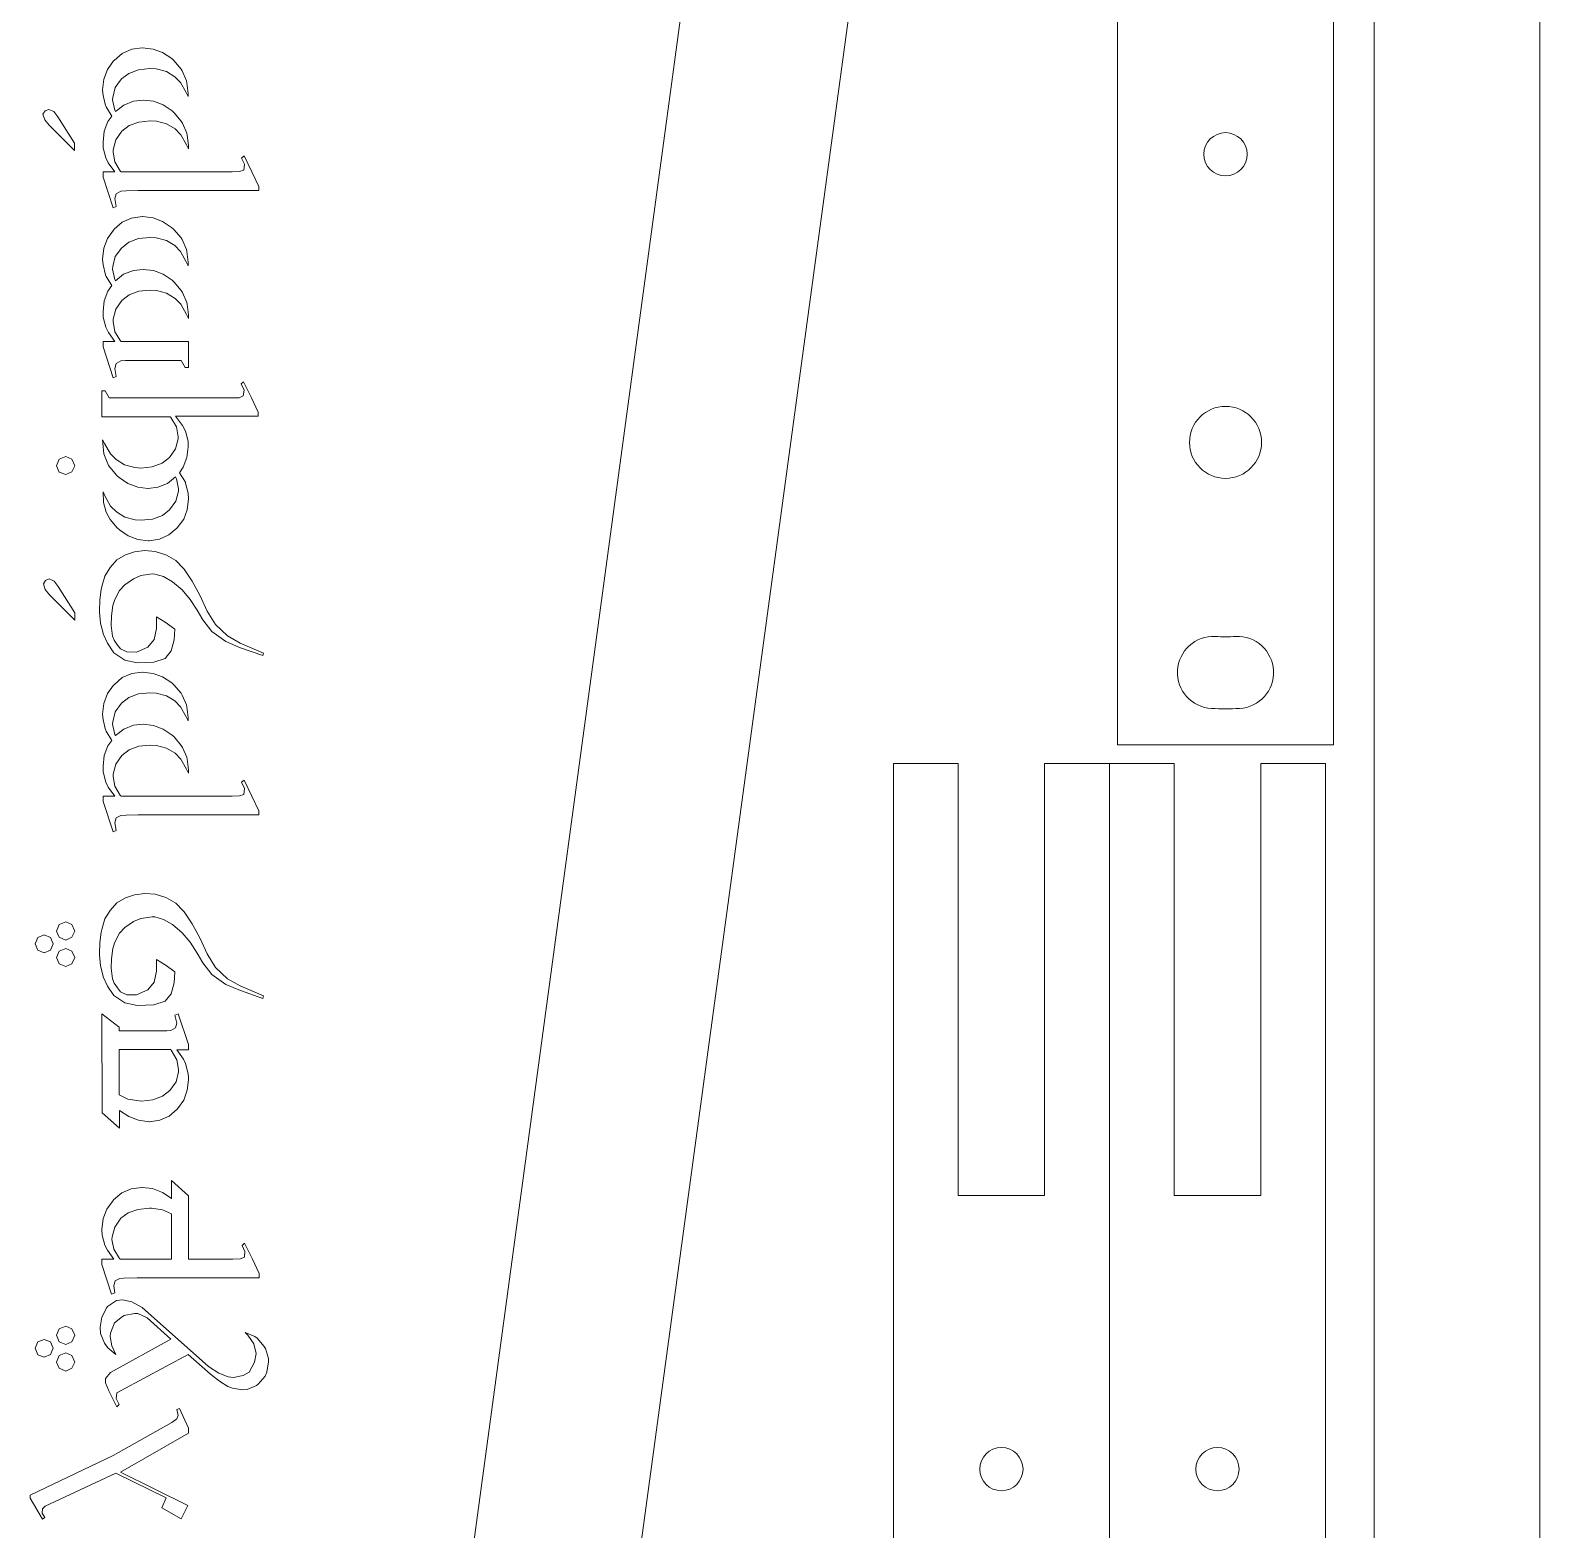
# Model space of a CAD drawing. Header units: inches. Extents: x 10.9 to 61.7, y -4.2 to 41.9.
# Drawn here: x 43.36 to 48.6, y 9.98 to 15.19 of the extents above; entities that cross this region are included whole.
import ezdxf

# ---------------------------------------------------------------- set-up
doc = ezdxf.new("R2010")
doc.units = ezdxf.units.IN
doc.header["$MEASUREMENT"] = 0
doc.layers.add('cut', color=6, linetype='Continuous', lineweight=0)
doc.layers.add('etch', color=1, linetype='Continuous', lineweight=0)

msp = doc.modelspace()

# ---------------------------------------------------------------- linework, layer by layer
at = {"layer": 'cut'}
for p, q in [((48.5979, -0.1158), (48.5979, 32.075)), ((47.659, 30.3091), (44.0697, 3.8206)), ((44.6892, 4.1293), (48.0225, 28.6453)), ((48.0225, 28.6453), (48.0225, 1.244)), ((47.1321, 12.7077), (47.1321, 17.2077)), ((47.8821, 12.7077), (47.8821, 17.2077)), ((47.8821, 12.7077), (47.1321, 12.7077)), ((46.5793, 12.6434), (46.3543, 12.6434)), ((46.3543, 8.1434), (46.3543, 12.6434)), ((46.5793, 11.1434), (46.5793, 12.6434)), ((47.1043, 12.6434), (46.8793, 12.6434)), ((46.8793, 12.6434), (46.8793, 11.1434)), ((47.3293, 12.6434), (47.1043, 12.6434)), ((47.1043, 8.1434), (47.1043, 12.6434)), ((47.3293, 11.1434), (47.3293, 12.6434)), ((47.8543, 12.6434), (47.6293, 12.6434)), ((47.6293, 12.6434), (47.6293, 11.1434)), ((47.8543, 12.6434), (47.8543, 8.1434)), ((46.8793, 11.1434), (46.5793, 11.1434)), ((47.6293, 11.1434), (47.3293, 11.1434))]:
    msp.add_line(p, q, dxfattribs=at)
for centre, radius in [((47.5071, 14.7577), 0.075), ((47.5071, 13.7577), 0.125), ((46.7293, 10.1934), 0.075), ((47.4793, 10.1934), 0.075)]:
    msp.add_circle(centre, radius, dxfattribs=at)
for centre, radius, start, end in [((47.4652, 12.9588), 0.125, 87, 267), ((47.5071, 13.7577), 0.675, 267, 273), ((47.5071, 13.7577), 0.675, 267, 273), ((47.549, 12.9588), 0.125, 273, 93), ((47.5071, 13.7577), 0.925, 267, 273)]:
    msp.add_arc(centre, radius, start, end, dxfattribs=at)
at = {"layer": 'etch', "color": 1, "lineweight": 0}
for p, q in [((43.6782, 15.1071), (43.65, 15.0836)), ((43.7111, 15.1222), (43.6782, 15.1071)), ((43.7477, 15.1269), (43.7111, 15.1222)), ((43.7487, 15.1269), (43.7477, 15.1269)), ((43.7853, 15.1231), (43.7487, 15.1269)), ((43.8182, 15.1109), (43.7853, 15.1231)), ((43.8502, 15.0902), (43.8182, 15.1109)), ((43.8577, 15.0827), (43.8502, 15.0902)), ((43.6265, 15.0517), (43.6143, 15.0188)), ((43.6481, 15.0817), (43.6265, 15.0517)), ((43.65, 15.0836), (43.6481, 15.0817)), ((43.6754, 15.0197), (43.7007, 15.0385)), ((43.7007, 15.0385), (43.7346, 15.0507)), ((43.7346, 15.0507), (43.7741, 15.0554)), ((43.7741, 15.0554), (43.7957, 15.0545)), ((43.7957, 15.0545), (43.8314, 15.0451)), ((43.8314, 15.0451), (43.8605, 15.0263)), ((43.8821, 15.0535), (43.8577, 15.0827)), ((43.8859, 15.047), (43.8821, 15.0535)), ((43.9009, 15.0122), (43.8859, 15.047)), ((43.6143, 15.0188), (43.6096, 14.9812)), ((43.6453, 14.9549), (43.6538, 14.9896)), ((43.6538, 14.9896), (43.6754, 15.0197)), ((43.8605, 15.0263), (43.8803, 15.0066)), ((43.8803, 15.0066), (43.9, 14.9718)), ((43.9028, 15.0056), (43.9009, 15.0122)), ((43.9066, 14.969), (43.9028, 15.0056)), ((43.6096, 14.9812), (43.6115, 14.9614)), ((43.6115, 14.9614), (43.6199, 14.9267)), ((43.6444, 14.9464), (43.6453, 14.9549)), ((43.6528, 14.9107), (43.6444, 14.9464)), ((43.7167, 14.9417), (43.6838, 14.9286)), ((43.7506, 14.9455), (43.7167, 14.9417)), ((43.7863, 14.9417), (43.7506, 14.9455)), ((43.8201, 14.9295), (43.7863, 14.9417)), ((43.9, 14.9718), (43.9075, 14.9577)), ((43.9075, 14.9577), (43.9066, 14.969)), ((43.4028, 14.8966), (43.4104, 14.9079)), ((43.4094, 14.8778), (43.4028, 14.8966)), ((43.4028, 14.8966), (43.4028, 14.8966)), ((43.4104, 14.9079), (43.4235, 14.9135)), ((43.4104, 14.9079), (43.4104, 14.9079)), ((43.4235, 14.9135), (43.4404, 14.906)), ((43.4235, 14.9135), (43.4235, 14.9135)), ((43.4235, 14.9135), (43.4235, 14.9135)), ((43.4235, 14.9135), (43.4235, 14.9135)), ((43.4404, 14.906), (43.4404, 14.906)), ((43.4404, 14.906), (43.4545, 14.8881)), ((43.4545, 14.8881), (43.4545, 14.8881)), ((43.4545, 14.8881), (43.5128, 14.796)), ((43.6199, 14.9267), (43.6218, 14.922)), ((43.6218, 14.922), (43.6415, 14.89)), ((43.6415, 14.89), (43.6284, 14.8712)), ((43.6547, 14.906), (43.6528, 14.9107)), ((43.6838, 14.9286), (43.6547, 14.906)), ((43.8511, 14.9079), (43.8201, 14.9295)), ((43.8586, 14.9013), (43.8511, 14.9079)), ((43.8831, 14.8722), (43.8586, 14.9013)), ((43.4244, 14.859), (43.4094, 14.8778)), ((43.4094, 14.8778), (43.4094, 14.8778)), ((43.5128, 14.7707), (43.4244, 14.859)), ((43.6152, 14.8374), (43.6115, 14.7998)), ((43.6284, 14.8712), (43.6152, 14.8374)), ((43.6556, 14.8083), (43.6763, 14.8383)), ((43.6763, 14.8383), (43.7026, 14.8571)), ((43.7026, 14.8571), (43.7355, 14.8693)), ((43.7355, 14.8693), (43.775, 14.874)), ((43.775, 14.874), (43.7966, 14.8722)), ((43.7966, 14.8722), (43.8323, 14.8637)), ((43.8323, 14.8637), (43.8615, 14.8459)), ((43.8615, 14.8459), (43.8812, 14.8252)), ((43.8878, 14.8656), (43.8831, 14.8722)), ((43.9019, 14.8308), (43.8878, 14.8656)), ((43.9037, 14.8242), (43.9019, 14.8308)), ((43.5128, 14.796), (43.5128, 14.7707)), ((43.6115, 14.7998), (43.6124, 14.7801)), ((43.6124, 14.7801), (43.6209, 14.7453)), ((43.6462, 14.7735), (43.6556, 14.8083)), ((43.8812, 14.8252), (43.9009, 14.7904)), ((43.9009, 14.7904), (43.9084, 14.7763)), ((43.9084, 14.7876), (43.9037, 14.8242)), ((43.9084, 14.7763), (43.9084, 14.7876)), ((43.6209, 14.7453), (43.6293, 14.7274)), ((43.6293, 14.7274), (43.6519, 14.6964)), ((43.6462, 14.765), (43.6462, 14.7735)), ((43.6528, 14.7312), (43.6462, 14.765)), ((43.6726, 14.6983), (43.6528, 14.7312)), ((44.1011, 14.7519), (44.0926, 14.7444)), ((44.0926, 14.7444), (44.102, 14.7237)), ((44.102, 14.7237), (44.1002, 14.703)), ((44.1284, 14.6964), (44.1011, 14.7519)), ((43.6115, 14.6964), (43.6115, 14.6786)), ((43.6519, 14.6964), (43.6115, 14.6964)), ((43.6115, 14.6786), (43.6462, 14.5714)), ((43.6744, 14.6964), (43.6726, 14.6983)), ((44.0598, 14.6964), (43.6744, 14.6964)), ((44.0851, 14.6974), (44.0598, 14.6964)), ((44.1002, 14.703), (44.0851, 14.6974)), ((44.1519, 14.6457), (44.1284, 14.6964)), ((43.6519, 14.6043), (43.6566, 14.6203)), ((43.6566, 14.6203), (43.6735, 14.6297)), ((43.6735, 14.6297), (43.6914, 14.6306)), ((43.6914, 14.6306), (43.7327, 14.6316)), ((43.7327, 14.6316), (44.1519, 14.6316)), ((44.1519, 14.6316), (44.1519, 14.6457)), ((43.6462, 14.5714), (43.6575, 14.5761)), ((43.6575, 14.5761), (43.6519, 14.6043)), ((43.6782, 14.5216), (43.65, 14.4972)), ((43.7101, 14.5357), (43.6782, 14.5216)), ((43.7468, 14.5414), (43.7101, 14.5357)), ((43.7487, 14.5414), (43.7468, 14.5414)), ((43.7853, 14.5376), (43.7487, 14.5414)), ((43.8182, 14.5244), (43.7853, 14.5376)), ((43.8492, 14.5038), (43.8182, 14.5244)), ((43.6265, 14.4652), (43.6143, 14.4314)), ((43.6481, 14.4944), (43.6265, 14.4652)), ((43.65, 14.4972), (43.6481, 14.4944)), ((43.7007, 14.4521), (43.7346, 14.4652)), ((43.7346, 14.4652), (43.7741, 14.469)), ((43.7741, 14.469), (43.7957, 14.4681)), ((43.7957, 14.4681), (43.8314, 14.4587)), ((43.8577, 14.4962), (43.8492, 14.5038)), ((43.8821, 14.4681), (43.8577, 14.4962)), ((43.8859, 14.4615), (43.8821, 14.4681)), ((43.9009, 14.4267), (43.8859, 14.4615)), ((43.6143, 14.4314), (43.6096, 14.3938)), ((43.6538, 14.4032), (43.6754, 14.4323)), ((43.6754, 14.4323), (43.7007, 14.4521)), ((43.8314, 14.4587), (43.8605, 14.4408)), ((43.8605, 14.4408), (43.8803, 14.4201)), ((43.8803, 14.4201), (43.9, 14.3844)), ((43.9028, 14.4201), (43.9009, 14.4267)), ((43.9066, 14.3835), (43.9028, 14.4201)), ((43.6096, 14.3938), (43.6115, 14.3741)), ((43.6115, 14.3741), (43.6199, 14.3393)), ((43.6444, 14.359), (43.6453, 14.3684)), ((43.6528, 14.3233), (43.6444, 14.359)), ((43.6453, 14.3684), (43.6538, 14.4032)), ((43.7506, 14.3581), (43.7167, 14.3543)), ((43.7863, 14.3543), (43.7506, 14.3581)), ((43.9, 14.3844), (43.9075, 14.3703)), ((43.9075, 14.3703), (43.9066, 14.3835)), ((43.6199, 14.3393), (43.6227, 14.3337)), ((43.6227, 14.3337), (43.6415, 14.3017)), ((43.6547, 14.3186), (43.6528, 14.3233)), ((43.6829, 14.3412), (43.6547, 14.3186)), ((43.7167, 14.3543), (43.6829, 14.3412)), ((43.8201, 14.3412), (43.7863, 14.3543)), ((43.8511, 14.3205), (43.8201, 14.3412)), ((43.8586, 14.3139), (43.8511, 14.3205)), ((43.8831, 14.2848), (43.8586, 14.3139)), ((43.6284, 14.2829), (43.6152, 14.2491)), ((43.6415, 14.3017), (43.6284, 14.2829)), ((43.6763, 14.25), (43.7026, 14.2698)), ((43.7026, 14.2698), (43.7355, 14.282)), ((43.7355, 14.282), (43.775, 14.2857)), ((43.775, 14.2857), (43.7966, 14.2848)), ((43.7966, 14.2848), (43.8323, 14.2754)), ((43.8323, 14.2754), (43.8615, 14.2575)), ((43.8615, 14.2575), (43.8812, 14.2369)), ((43.8878, 14.2773), (43.8831, 14.2848)), ((43.9019, 14.2434), (43.8878, 14.2773)), ((43.6152, 14.2491), (43.6115, 14.2124)), ((43.6115, 14.2124), (43.6124, 14.1918)), ((43.6462, 14.1852), (43.6556, 14.2199)), ((43.6556, 14.2199), (43.6763, 14.25)), ((43.8812, 14.2369), (43.9009, 14.2012)), ((43.9009, 14.2012), (43.9084, 14.188)), ((43.9037, 14.2369), (43.9019, 14.2434)), ((43.9084, 14.2002), (43.9037, 14.2369)), ((43.9084, 14.188), (43.9084, 14.2002)), ((43.6124, 14.1918), (43.6209, 14.157)), ((43.6209, 14.157), (43.6303, 14.1391)), ((43.6462, 14.1767), (43.6462, 14.1852)), ((43.6528, 14.1419), (43.6462, 14.1767)), ((43.6115, 14.1072), (43.6115, 14.0893)), ((43.6519, 14.1072), (43.6115, 14.1072)), ((43.6303, 14.1391), (43.6519, 14.1072)), ((43.6726, 14.11), (43.6528, 14.1419)), ((43.6744, 14.1072), (43.6726, 14.11)), ((43.9084, 14.1072), (43.6744, 14.1072)), ((43.9084, 14.017), (43.9084, 14.1072)), ((43.6115, 14.0893), (43.6462, 13.9822)), ((43.6735, 14.0404), (43.6895, 14.0414)), ((43.6895, 14.0414), (43.7327, 14.0423)), ((43.7327, 14.0423), (43.8821, 14.0423)), ((43.8821, 14.0423), (43.8962, 14.017)), ((43.6519, 14.0141), (43.6566, 14.031)), ((43.6575, 13.9859), (43.6519, 14.0141)), ((43.6566, 14.031), (43.6735, 14.0404)), ((43.8962, 14.017), (43.9084, 14.017)), ((43.6068, 13.9371), (43.6068, 13.8468)), ((43.619, 13.9371), (43.6068, 13.9371)), ((43.6331, 13.9126), (43.619, 13.9371)), ((43.6462, 13.9822), (43.6575, 13.9859)), ((44.0992, 13.9681), (44.0908, 13.9606)), ((44.0908, 13.9606), (44.1011, 13.9389)), ((44.1011, 13.9389), (44.0983, 13.9192)), ((44.1265, 13.9126), (44.0992, 13.9681)), ((44.056, 13.9126), (43.6331, 13.9126)), ((44.0842, 13.9126), (44.056, 13.9126)), ((44.0983, 13.9192), (44.0842, 13.9126)), ((44.15, 13.8628), (44.1265, 13.9126)), ((43.6068, 13.8468), (43.8445, 13.8468)), ((43.8445, 13.8468), (43.8464, 13.844)), ((43.8464, 13.844), (43.8662, 13.8111)), ((43.8878, 13.8158), (43.8633, 13.8487)), ((43.8633, 13.8487), (44.15, 13.8487)), ((44.15, 13.8487), (44.15, 13.8628)), ((43.8662, 13.8111), (43.8727, 13.7773)), ((43.8972, 13.797), (43.8878, 13.8158)), ((43.9066, 13.7623), (43.8972, 13.797)), ((43.6096, 13.767), (43.6105, 13.7547)), ((43.6171, 13.7538), (43.6096, 13.767)), ((43.6105, 13.7547), (43.6143, 13.7181)), ((43.6368, 13.7181), (43.6171, 13.7538)), ((43.8633, 13.735), (43.8417, 13.7049)), ((43.8727, 13.7698), (43.8633, 13.735)), ((43.8727, 13.7773), (43.8727, 13.7698)), ((43.9028, 13.7049), (43.9075, 13.7425)), ((43.9075, 13.7425), (43.9066, 13.7623)), ((43.4498, 13.6767), (43.4592, 13.6993)), ((43.4592, 13.6542), (43.4498, 13.6767)), ((43.4498, 13.6767), (43.4498, 13.6767)), ((43.4592, 13.6993), (43.4818, 13.7087)), ((43.4592, 13.6993), (43.4592, 13.6993)), ((43.4818, 13.7087), (43.5034, 13.6993)), ((43.4818, 13.7087), (43.4818, 13.7087)), ((43.4818, 13.7087), (43.4818, 13.7087)), ((43.4818, 13.7087), (43.4818, 13.7087)), ((43.5034, 13.6993), (43.5034, 13.6993)), ((43.5034, 13.6993), (43.5137, 13.6767)), ((43.5137, 13.6767), (43.5034, 13.6551)), ((43.5137, 13.6767), (43.5137, 13.6767)), ((43.6143, 13.7181), (43.6162, 13.7115)), ((43.6162, 13.7115), (43.6303, 13.6777)), ((43.6303, 13.6777), (43.635, 13.6711)), ((43.6575, 13.6984), (43.6368, 13.7181)), ((43.6857, 13.6796), (43.6575, 13.6984)), ((43.7214, 13.6702), (43.6857, 13.6796)), ((43.8163, 13.6852), (43.7825, 13.673)), ((43.8417, 13.7049), (43.8163, 13.6852)), ((43.8896, 13.6711), (43.9028, 13.7049)), ((43.4818, 13.6457), (43.4592, 13.6542)), ((43.4592, 13.6542), (43.4592, 13.6542)), ((43.5034, 13.6551), (43.4818, 13.6457)), ((43.4818, 13.6457), (43.4818, 13.6457)), ((43.5034, 13.6551), (43.5034, 13.6551)), ((43.635, 13.6711), (43.6594, 13.6429)), ((43.6594, 13.6429), (43.6669, 13.6354)), ((43.6669, 13.6354), (43.6979, 13.6147)), ((43.743, 13.6683), (43.7214, 13.6702)), ((43.7825, 13.673), (43.743, 13.6683)), ((43.8351, 13.6147), (43.8633, 13.6382)), ((43.8633, 13.6382), (43.8662, 13.6316)), ((43.8662, 13.6316), (43.8737, 13.5959)), ((43.8765, 13.6523), (43.8896, 13.6711)), ((43.8972, 13.6194), (43.8765, 13.6523)), ((43.6115, 13.5856), (43.6133, 13.5489)), ((43.618, 13.5715), (43.6115, 13.5856)), ((43.6378, 13.5367), (43.618, 13.5715)), ((43.6979, 13.6147), (43.7318, 13.6016)), ((43.7318, 13.6016), (43.7675, 13.5978)), ((43.7675, 13.5978), (43.7684, 13.5978)), ((43.7684, 13.5978), (43.8013, 13.6016)), ((43.8013, 13.6016), (43.8351, 13.6147)), ((43.8737, 13.5884), (43.8643, 13.5536)), ((43.8737, 13.5959), (43.8737, 13.5884)), ((43.8981, 13.6157), (43.8972, 13.6194)), ((43.9075, 13.5809), (43.8981, 13.6157)), ((43.9084, 13.5611), (43.9075, 13.5809)), ((43.6133, 13.5489), (43.6227, 13.5151)), ((43.6585, 13.517), (43.6378, 13.5367)), ((43.8427, 13.5236), (43.8173, 13.5038)), ((43.8643, 13.5536), (43.8427, 13.5236)), ((43.8915, 13.4907), (43.9037, 13.5236)), ((43.9037, 13.5236), (43.9084, 13.5611)), ((43.6227, 13.5151), (43.6359, 13.4897)), ((43.6359, 13.4897), (43.6603, 13.4615)), ((43.6876, 13.4982), (43.6585, 13.517)), ((43.7233, 13.4888), (43.6876, 13.4982)), ((43.744, 13.4878), (43.7233, 13.4888)), ((43.7835, 13.4916), (43.744, 13.4878)), ((43.8173, 13.5038), (43.7835, 13.4916)), ((43.869, 13.4615), (43.8915, 13.4907)), ((43.6603, 13.4615), (43.6688, 13.454)), ((43.6688, 13.454), (43.6989, 13.4333)), ((43.6989, 13.4333), (43.7327, 13.4202)), ((43.7327, 13.4202), (43.7684, 13.4164)), ((43.7684, 13.4164), (43.7694, 13.4164)), ((43.7694, 13.4164), (43.7712, 13.4164)), ((43.7712, 13.4164), (43.8079, 13.4211)), ((43.8079, 13.4211), (43.8398, 13.4362)), ((43.8398, 13.4362), (43.868, 13.4597)), ((43.868, 13.4597), (43.869, 13.4615)), ((43.6895, 13.3676), (43.6594, 13.3497)), ((43.7205, 13.3779), (43.6895, 13.3676)), ((43.7562, 13.3826), (43.7205, 13.3779)), ((43.7929, 13.3788), (43.7562, 13.3826)), ((43.8295, 13.3676), (43.7929, 13.3788)), ((43.8323, 13.3666), (43.8295, 13.3676)), ((43.8643, 13.3478), (43.8323, 13.3666)), ((43.6359, 13.3234), (43.618, 13.2933)), ((43.6594, 13.3497), (43.6359, 13.3234)), ((43.8896, 13.3215), (43.8643, 13.3478)), ((43.8925, 13.3177), (43.8896, 13.3215)), ((43.9207, 13.2764), (43.8925, 13.3177)), ((43.4047, 13.267), (43.4113, 13.2783)), ((43.4104, 13.2473), (43.4047, 13.267)), ((43.4047, 13.267), (43.4047, 13.267)), ((43.4113, 13.2783), (43.4244, 13.2839)), ((43.4113, 13.2783), (43.4113, 13.2783)), ((43.4244, 13.2839), (43.4414, 13.2764)), ((43.4244, 13.2839), (43.4244, 13.2839)), ((43.4244, 13.2839), (43.4244, 13.2839)), ((43.4244, 13.2839), (43.4244, 13.2839)), ((43.4414, 13.2764), (43.4414, 13.2764)), ((43.4414, 13.2764), (43.4555, 13.2576)), ((43.4555, 13.2576), (43.4555, 13.2576)), ((43.4555, 13.2576), (43.5137, 13.1655)), ((43.6068, 13.2576), (43.6049, 13.2473)), ((43.618, 13.2933), (43.6068, 13.2576)), ((43.6688, 13.2435), (43.6867, 13.2632)), ((43.6867, 13.2632), (43.7177, 13.2839)), ((43.7177, 13.2839), (43.743, 13.2952)), ((43.743, 13.2952), (43.7816, 13.3008)), ((43.7816, 13.3008), (43.791, 13.2999)), ((43.791, 13.2999), (43.821, 13.2924)), ((43.821, 13.2924), (43.853, 13.2736)), ((43.853, 13.2736), (43.8859, 13.2454)), ((43.9489, 13.2247), (43.9207, 13.2764)), ((43.4254, 13.2285), (43.4104, 13.2473)), ((43.4104, 13.2473), (43.4104, 13.2473)), ((43.5137, 13.1401), (43.4254, 13.2285)), ((43.6002, 13.2115), (43.5993, 13.1721)), ((43.6049, 13.2473), (43.6002, 13.2115)), ((43.6453, 13.1918), (43.6519, 13.2125)), ((43.6519, 13.2125), (43.6688, 13.2435)), ((43.8859, 13.2454), (43.9141, 13.2125)), ((43.9141, 13.2125), (43.9385, 13.1749)), ((43.9733, 13.1721), (43.9489, 13.2247)), ((43.5137, 13.1655), (43.5137, 13.1401)), ((43.5993, 13.1721), (43.5993, 13.1683)), ((43.5993, 13.1683), (43.603, 13.1298)), ((43.6397, 13.1223), (43.6406, 13.1552)), ((43.6406, 13.1552), (43.6453, 13.1918)), ((43.8267, 13.1335), (43.7975, 13.1523)), ((43.7975, 13.1523), (43.7975, 13.1119)), ((43.9385, 13.1749), (43.9583, 13.1411)), ((44.0015, 13.1251), (43.9733, 13.1721)), ((43.603, 13.1298), (43.6115, 13.0959)), ((43.6444, 13.0847), (43.6397, 13.1223)), ((43.7975, 13.1119), (43.7891, 13.0734)), ((43.8605, 13.1091), (43.8267, 13.1335)), ((43.8586, 13.0725), (43.8605, 13.1091)), ((43.9583, 13.1411), (43.9893, 13.1006)), ((43.9893, 13.1006), (44.0381, 13.0668)), ((44.0438, 13.0856), (44.0015, 13.1251)), ((43.6115, 13.0959), (43.6124, 13.0931)), ((43.6124, 13.0931), (43.6274, 13.0602)), ((43.6274, 13.0602), (43.6491, 13.0273)), ((43.65, 13.0706), (43.6444, 13.0847)), ((43.6613, 13.0537), (43.65, 13.0706)), ((43.6716, 13.0405), (43.6613, 13.0537)), ((43.7665, 13.0471), (43.728, 13.0292)), ((43.7891, 13.0734), (43.7665, 13.0471)), ((43.8483, 13.0339), (43.8586, 13.0725)), ((44.0381, 13.0668), (44.0889, 13.0443)), ((44.087, 13.0612), (44.0438, 13.0856)), ((44.1688, 13.0264), (44.087, 13.0612)), ((43.6491, 13.0273), (43.6876, 13.002)), ((43.6942, 13.0302), (43.6716, 13.0405)), ((43.6876, 13.002), (43.7299, 12.9926)), ((43.728, 13.0292), (43.6942, 13.0302)), ((43.7299, 12.9926), (43.7872, 12.9945)), ((43.7872, 12.9945), (43.8267, 13.0076)), ((43.8267, 13.0076), (43.8483, 13.0339)), ((44.0889, 13.0443), (44.166, 13.0179)), ((44.166, 13.0179), (44.1688, 13.0264)), ((43.7111, 12.955), (43.6782, 12.9409)), ((43.7477, 12.9597), (43.7111, 12.955)), ((43.7487, 12.9597), (43.7477, 12.9597)), ((43.7853, 12.9559), (43.7487, 12.9597)), ((43.8182, 12.9437), (43.7853, 12.9559)), ((43.8502, 12.923), (43.8182, 12.9437)), ((43.6481, 12.9146), (43.6265, 12.8854)), ((43.65, 12.9164), (43.6481, 12.9146)), ((43.6782, 12.9409), (43.65, 12.9164)), ((43.8577, 12.9164), (43.8502, 12.923)), ((43.8821, 12.8873), (43.8577, 12.9164)), ((43.6143, 12.8516), (43.6096, 12.814)), ((43.6265, 12.8854), (43.6143, 12.8516)), ((43.6538, 12.8225), (43.6754, 12.8525)), ((43.6754, 12.8525), (43.7007, 12.8723)), ((43.7007, 12.8723), (43.7346, 12.8845)), ((43.7346, 12.8845), (43.7741, 12.8883)), ((43.7741, 12.8883), (43.7957, 12.8873)), ((43.7957, 12.8873), (43.8314, 12.8779)), ((43.8314, 12.8779), (43.8605, 12.8601)), ((43.8605, 12.8601), (43.8803, 12.8394)), ((43.8803, 12.8394), (43.9, 12.8046)), ((43.8859, 12.8798), (43.8821, 12.8873)), ((43.9009, 12.846), (43.8859, 12.8798)), ((43.9028, 12.8394), (43.9009, 12.846)), ((43.9066, 12.8027), (43.9028, 12.8394)), ((43.6096, 12.814), (43.6115, 12.7943)), ((43.6115, 12.7943), (43.6199, 12.7595)), ((43.6444, 12.7792), (43.6453, 12.7877)), ((43.6453, 12.7877), (43.6538, 12.8225)), ((43.9, 12.8046), (43.9075, 12.7915)), ((43.9075, 12.7915), (43.9066, 12.8027)), ((43.6199, 12.7595), (43.6218, 12.7548)), ((43.6218, 12.7548), (43.6415, 12.7228)), ((43.6528, 12.7435), (43.6444, 12.7792)), ((43.6547, 12.7398), (43.6528, 12.7435)), ((43.6838, 12.7623), (43.6547, 12.7398)), ((43.7167, 12.7755), (43.6838, 12.7623)), ((43.7506, 12.7792), (43.7167, 12.7755)), ((43.7863, 12.7745), (43.7506, 12.7792)), ((43.8201, 12.7623), (43.7863, 12.7745)), ((43.8511, 12.7416), (43.8201, 12.7623)), ((43.8586, 12.7351), (43.8511, 12.7416)), ((43.8831, 12.7059), (43.8586, 12.7351)), ((43.6284, 12.7041), (43.6152, 12.6712)), ((43.6415, 12.7228), (43.6284, 12.7041)), ((43.6763, 12.6712), (43.7026, 12.69)), ((43.7026, 12.69), (43.7355, 12.7031)), ((43.7355, 12.7031), (43.775, 12.7069)), ((43.775, 12.7069), (43.7966, 12.7059)), ((43.7966, 12.7059), (43.8323, 12.6965)), ((43.8323, 12.6965), (43.8615, 12.6787)), ((43.8878, 12.6984), (43.8831, 12.7059)), ((43.9019, 12.6646), (43.8878, 12.6984)), ((43.6152, 12.6712), (43.6115, 12.6336)), ((43.6115, 12.6336), (43.6124, 12.6138)), ((43.6462, 12.6063), (43.6556, 12.6411)), ((43.6556, 12.6411), (43.6763, 12.6712)), ((43.8615, 12.6787), (43.8812, 12.658)), ((43.8812, 12.658), (43.9009, 12.6232)), ((43.9037, 12.658), (43.9019, 12.6646)), ((43.9084, 12.6214), (43.9037, 12.658)), ((43.6124, 12.6138), (43.6209, 12.5781)), ((43.6209, 12.5781), (43.6293, 12.5612)), ((43.6462, 12.5979), (43.6462, 12.6063)), ((43.6528, 12.564), (43.6462, 12.5979)), ((43.9009, 12.6232), (43.9084, 12.6091)), ((43.9084, 12.6091), (43.9084, 12.6214)), ((44.1011, 12.5847), (44.0926, 12.5781)), ((44.0926, 12.5781), (44.102, 12.5565)), ((44.1284, 12.5293), (44.1011, 12.5847)), ((43.6115, 12.5293), (43.6115, 12.5114)), ((43.6519, 12.5293), (43.6115, 12.5293)), ((43.6293, 12.5612), (43.6519, 12.5293)), ((43.6726, 12.5311), (43.6528, 12.564)), ((43.6744, 12.5293), (43.6726, 12.5311)), ((44.0598, 12.5293), (43.6744, 12.5293)), ((44.0851, 12.5302), (44.0598, 12.5293)), ((44.1002, 12.5358), (44.0851, 12.5302)), ((44.102, 12.5565), (44.1002, 12.5358)), ((44.1519, 12.4785), (44.1284, 12.5293)), ((43.6115, 12.5114), (43.6462, 12.4052)), ((44.1519, 12.4644), (44.1519, 12.4785)), ((43.6519, 12.4372), (43.6566, 12.4541)), ((43.6575, 12.4099), (43.6519, 12.4372)), ((43.6566, 12.4541), (43.6735, 12.4625)), ((43.6735, 12.4625), (43.6914, 12.4635)), ((43.6914, 12.4635), (43.7327, 12.4644)), ((43.7327, 12.4644), (44.1519, 12.4644)), ((43.6462, 12.4052), (43.6575, 12.4099)), ((43.6594, 12.159), (43.6359, 12.1327)), ((43.6895, 12.1768), (43.6594, 12.159)), ((43.7205, 12.1872), (43.6895, 12.1768)), ((43.7562, 12.1919), (43.7205, 12.1872)), ((43.7929, 12.189), (43.7562, 12.1919)), ((43.8295, 12.1778), (43.7929, 12.189)), ((43.8323, 12.1768), (43.8295, 12.1778)), ((43.8643, 12.158), (43.8323, 12.1768)), ((43.8896, 12.1317), (43.8643, 12.158)), ((43.618, 12.1035), (43.6068, 12.0669)), ((43.6359, 12.1327), (43.618, 12.1035)), ((43.7177, 12.0941), (43.743, 12.1045)), ((43.743, 12.1045), (43.7816, 12.111)), ((43.7816, 12.111), (43.791, 12.1101)), ((43.791, 12.1101), (43.821, 12.1016)), ((43.8925, 12.128), (43.8896, 12.1317)), ((43.9207, 12.0866), (43.8925, 12.128)), ((43.4592, 12.0838), (43.4498, 12.0612)), ((43.4498, 12.0612), (43.4592, 12.0396)), ((43.4818, 12.0932), (43.4592, 12.0838)), ((43.5034, 12.0838), (43.4818, 12.0932)), ((43.5137, 12.0612), (43.5034, 12.0838)), ((43.5034, 12.0396), (43.5137, 12.0612)), ((43.6049, 12.0575), (43.6002, 12.0218)), ((43.6068, 12.0669), (43.6049, 12.0575)), ((43.6519, 12.0227), (43.6688, 12.0537)), ((43.6688, 12.0537), (43.6867, 12.0734)), ((43.6867, 12.0734), (43.7177, 12.0941)), ((43.821, 12.1016), (43.853, 12.0838)), ((43.853, 12.0838), (43.8859, 12.0556)), ((43.8859, 12.0556), (43.9141, 12.0227)), ((43.9489, 12.0349), (43.9207, 12.0866)), ((43.385, 12.0387), (43.3756, 12.0171)), ((43.3756, 12.0171), (43.385, 11.9945)), ((43.4075, 12.0481), (43.385, 12.0387)), ((43.4291, 12.0387), (43.4075, 12.0481)), ((43.4385, 12.0171), (43.4291, 12.0387)), ((43.4291, 11.9954), (43.4385, 12.0171)), ((43.4592, 12.0396), (43.4818, 12.0302)), ((43.4818, 12.0011), (43.4592, 11.9917)), ((43.4818, 12.0302), (43.5034, 12.0396)), ((43.5034, 11.9917), (43.4818, 12.0011)), ((43.6002, 12.0218), (43.5993, 11.9813)), ((43.6406, 11.9654), (43.6453, 12.0011)), ((43.6453, 12.0011), (43.6519, 12.0227)), ((43.9141, 12.0227), (43.9385, 11.9851)), ((43.9733, 11.9823), (43.9489, 12.0349)), ((43.385, 11.9945), (43.4075, 11.986)), ((43.4075, 11.986), (43.4291, 11.9954)), ((43.4592, 11.9917), (43.4498, 11.9691)), ((43.4498, 11.9691), (43.4592, 11.9475)), ((43.4592, 11.9475), (43.4818, 11.9381)), ((43.4818, 11.9381), (43.5034, 11.9475)), ((43.5137, 11.9691), (43.5034, 11.9917)), ((43.5034, 11.9475), (43.5137, 11.9691)), ((43.5993, 11.9813), (43.5993, 11.9785)), ((43.5993, 11.9785), (43.603, 11.94)), ((43.6397, 11.9325), (43.6406, 11.9654)), ((43.8267, 11.9438), (43.7975, 11.9626)), ((43.7975, 11.9626), (43.7975, 11.9221)), ((43.9385, 11.9851), (43.9583, 11.9513)), ((43.9583, 11.9513), (43.9893, 11.9109)), ((44.0015, 11.9353), (43.9733, 11.9823)), ((43.603, 11.94), (43.6115, 11.9052)), ((43.6115, 11.9052), (43.6124, 11.9024)), ((43.6124, 11.9024), (43.6274, 11.8695)), ((43.6444, 11.8949), (43.6397, 11.9325)), ((43.65, 11.8808), (43.6444, 11.8949)), ((43.7975, 11.9221), (43.7891, 11.8836)), ((43.8605, 11.9193), (43.8267, 11.9438)), ((43.8586, 11.8817), (43.8605, 11.9193)), ((43.9893, 11.9109), (44.0381, 11.8761)), ((44.0438, 11.8958), (44.0015, 11.9353)), ((44.087, 11.8714), (44.0438, 11.8958)), ((43.6274, 11.8695), (43.6491, 11.8376)), ((43.6613, 11.8639), (43.65, 11.8808)), ((43.6716, 11.8507), (43.6613, 11.8639)), ((43.6942, 11.8404), (43.6716, 11.8507)), ((43.7665, 11.8573), (43.728, 11.8394)), ((43.7891, 11.8836), (43.7665, 11.8573)), ((43.8267, 11.8178), (43.8483, 11.8432)), ((43.8483, 11.8432), (43.8586, 11.8817)), ((44.0381, 11.8761), (44.0889, 11.8545)), ((44.1688, 11.8366), (44.087, 11.8714)), ((44.0889, 11.8545), (44.166, 11.8272)), ((43.6491, 11.8376), (43.6876, 11.8122)), ((43.6876, 11.8122), (43.7299, 11.8028)), ((43.728, 11.8394), (43.6942, 11.8404)), ((43.7299, 11.8028), (43.7872, 11.8047)), ((43.7872, 11.8047), (43.8267, 11.8178)), ((44.166, 11.8272), (44.1688, 11.8366)), ((43.6077, 11.7737), (43.6086, 11.4306)), ((43.6669, 11.7276), (43.6077, 11.7737)), ((43.8718, 11.7737), (43.8605, 11.769)), ((43.8605, 11.769), (43.8671, 11.7417)), ((43.8671, 11.7417), (43.8624, 11.7248)), ((43.9084, 11.6675), (43.8718, 11.7737)), ((43.6669, 11.7144), (43.6669, 11.7276)), ((43.7872, 11.7144), (43.6669, 11.7144)), ((43.8333, 11.7154), (43.7872, 11.7144)), ((43.8464, 11.7163), (43.8333, 11.7154)), ((43.8624, 11.7248), (43.8464, 11.7163)), ((43.6669, 11.6505), (43.8464, 11.6505)), ((43.6669, 11.4927), (43.6669, 11.6505)), ((43.8464, 11.6505), (43.8483, 11.6477)), ((43.8483, 11.6477), (43.868, 11.6148)), ((43.8906, 11.6167), (43.868, 11.6487)), ((43.868, 11.6487), (43.9084, 11.6487)), ((43.9084, 11.6487), (43.9084, 11.6675)), ((43.868, 11.6148), (43.8737, 11.581)), ((43.8737, 11.581), (43.8737, 11.5725)), ((43.8981, 11.6017), (43.8906, 11.6167)), ((43.9075, 11.566), (43.8981, 11.6017)), ((43.8652, 11.5378), (43.8436, 11.5077)), ((43.8737, 11.5725), (43.8652, 11.5378)), ((43.9037, 11.5086), (43.9084, 11.5453)), ((43.9084, 11.5528), (43.9075, 11.566)), ((43.9084, 11.5453), (43.9084, 11.5528)), ((43.6979, 11.4776), (43.6669, 11.4927)), ((43.7365, 11.472), (43.6979, 11.4776)), ((43.7844, 11.4757), (43.7449, 11.471)), ((43.8182, 11.488), (43.7844, 11.4757)), ((43.8436, 11.5077), (43.8182, 11.488)), ((43.8699, 11.4447), (43.8915, 11.4748)), ((43.8915, 11.4748), (43.9037, 11.5086)), ((43.6086, 11.4306), (43.6688, 11.3771)), ((43.6688, 11.3771), (43.6688, 11.4381)), ((43.6688, 11.4381), (43.6688, 11.4381)), ((43.6688, 11.4381), (43.7007, 11.4175)), ((43.7449, 11.471), (43.7365, 11.472)), ((43.8408, 11.4193), (43.869, 11.4428)), ((43.869, 11.4428), (43.8699, 11.4447)), ((43.7007, 11.4175), (43.7346, 11.4043)), ((43.7346, 11.4043), (43.7712, 11.3996)), ((43.7712, 11.3996), (43.7722, 11.3996)), ((43.7722, 11.3996), (43.8088, 11.4053)), ((43.8088, 11.4053), (43.8408, 11.4193)), ((43.7092, 11.1665), (43.6763, 11.1524)), ((43.7459, 11.1712), (43.7092, 11.1665)), ((43.7468, 11.1712), (43.7459, 11.1712)), ((43.7835, 11.1675), (43.7468, 11.1712)), ((43.8173, 11.1543), (43.7835, 11.1675)), ((43.9084, 11.1421), (43.8492, 11.1957)), ((43.8492, 11.1957), (43.8492, 11.1318)), ((43.6462, 11.1261), (43.6246, 11.0961)), ((43.6481, 11.128), (43.6462, 11.1261)), ((43.6763, 11.1524), (43.6481, 11.128)), ((43.8483, 11.1336), (43.8173, 11.1543)), ((43.8492, 11.1318), (43.8483, 11.1336)), ((43.9084, 10.9222), (43.9084, 11.1421)), ((43.6124, 11.0632), (43.6077, 11.0256)), ((43.6246, 11.0961), (43.6124, 11.0632)), ((43.6519, 11.034), (43.6735, 11.0641)), ((43.6735, 11.0641), (43.6989, 11.0829)), ((43.6989, 11.0829), (43.7318, 11.0951)), ((43.7318, 11.0951), (43.7722, 11.0998)), ((43.7722, 11.0998), (43.7797, 11.0989)), ((43.7797, 11.0989), (43.8182, 11.0932)), ((43.8182, 11.0932), (43.8492, 11.0801)), ((43.8492, 11.0801), (43.8492, 10.9222)), ((43.6077, 11.0256), (43.6086, 11.0058)), ((43.6086, 11.0058), (43.618, 10.9711)), ((43.6434, 10.9993), (43.6519, 11.034)), ((43.618, 10.9711), (43.6265, 10.9541)), ((43.6265, 10.9541), (43.6491, 10.9222)), ((43.6425, 10.9908), (43.6434, 10.9993)), ((43.6491, 10.957), (43.6425, 10.9908)), ((43.6688, 10.9241), (43.6491, 10.957)), ((44.103, 10.9776), (44.0945, 10.9701)), ((44.0945, 10.9701), (44.1039, 10.9494)), ((44.1302, 10.9222), (44.103, 10.9776)), ((43.6077, 10.9222), (43.6077, 10.9043)), ((43.6491, 10.9222), (43.6077, 10.9222)), ((43.6077, 10.9043), (43.6406, 10.801)), ((43.6707, 10.9222), (43.6688, 10.9241)), ((43.8492, 10.9222), (43.6707, 10.9222)), ((44.0616, 10.9222), (43.9084, 10.9222)), ((44.087, 10.9231), (44.0616, 10.9222)), ((44.102, 10.9288), (44.087, 10.9231)), ((44.1039, 10.9494), (44.102, 10.9288)), ((44.1528, 10.8724), (44.1302, 10.9222)), ((43.6491, 10.8301), (43.6538, 10.847)), ((43.6538, 10.847), (43.6697, 10.8555)), ((43.6697, 10.8555), (43.6829, 10.8564)), ((43.6829, 10.8564), (43.7299, 10.8573)), ((43.7299, 10.8573), (44.1528, 10.8573)), ((44.1528, 10.8573), (44.1528, 10.8724)), ((43.6406, 10.801), (43.6528, 10.8057)), ((43.6528, 10.8057), (43.6491, 10.8301)), ((43.6246, 10.754), (43.6068, 10.7211)), ((43.6274, 10.7577), (43.6246, 10.754)), ((43.6585, 10.7784), (43.6274, 10.7577)), ((43.6791, 10.7812), (43.6585, 10.7784)), ((43.7111, 10.7746), (43.6791, 10.7812)), ((43.7468, 10.754), (43.7111, 10.7746)), ((43.978, 10.55), (43.7468, 10.754)), ((43.7468, 10.754), (43.7468, 10.754)), ((43.4818, 10.6901), (43.4592, 10.6807)), ((43.5034, 10.6807), (43.4818, 10.6901)), ((43.6068, 10.7211), (43.6011, 10.6863)), ((43.6368, 10.6656), (43.6509, 10.7013)), ((43.6509, 10.7013), (43.6791, 10.7239)), ((43.6791, 10.7239), (43.6848, 10.7267)), ((43.6848, 10.7267), (43.7205, 10.7342)), ((43.7205, 10.7342), (43.7318, 10.7333)), ((43.7318, 10.7333), (43.7647, 10.7183)), ((43.7647, 10.7183), (43.8464, 10.645)), ((43.4075, 10.644), (43.385, 10.6356)), ((43.4291, 10.6356), (43.4075, 10.644)), ((43.4592, 10.6807), (43.4498, 10.6581)), ((43.4498, 10.6581), (43.4592, 10.6356)), ((43.5137, 10.6581), (43.5034, 10.6807)), ((43.5034, 10.6356), (43.5137, 10.6581)), ((43.6011, 10.6863), (43.603, 10.6647)), ((43.603, 10.6647), (43.6171, 10.6309)), ((43.6359, 10.6544), (43.6368, 10.6656)), ((43.6415, 10.6215), (43.6359, 10.6544)), ((43.8464, 10.645), (43.6378, 10.5284)), ((44.1049, 10.6675), (44.1143, 10.6591)), ((44.1387, 10.6534), (44.1049, 10.6675)), ((44.1143, 10.6591), (44.1349, 10.628)), ((44.1462, 10.6478), (44.1387, 10.6534)), ((44.1706, 10.6196), (44.1462, 10.6478)), ((43.385, 10.6356), (43.3756, 10.613)), ((43.3756, 10.613), (43.385, 10.5904)), ((43.385, 10.5904), (43.4075, 10.582)), ((43.4075, 10.582), (43.4291, 10.5914)), ((43.4385, 10.613), (43.4291, 10.6356)), ((43.4291, 10.5914), (43.4385, 10.613)), ((43.4592, 10.5876), (43.4498, 10.5651)), ((43.4592, 10.6356), (43.4818, 10.6262)), ((43.4818, 10.597), (43.4592, 10.5876)), ((43.4818, 10.6262), (43.5034, 10.6356)), ((43.5034, 10.5876), (43.4818, 10.597)), ((43.5137, 10.5651), (43.5034, 10.5876)), ((43.6171, 10.6309), (43.6284, 10.6149)), ((43.6284, 10.6149), (43.6556, 10.5914)), ((43.6556, 10.5914), (43.6415, 10.6215)), ((43.6744, 10.4664), (43.9075, 10.5914)), ((43.9075, 10.5914), (43.9846, 10.5228)), ((44.1349, 10.628), (44.1425, 10.5951)), ((44.1425, 10.5951), (44.1368, 10.5651)), ((44.1753, 10.6121), (44.1706, 10.6196)), ((44.1857, 10.5773), (44.1753, 10.6121)), ((43.4498, 10.5651), (43.4592, 10.5435)), ((43.4592, 10.5435), (43.4818, 10.5341)), ((43.4818, 10.5341), (43.5034, 10.5435)), ((43.5034, 10.5435), (43.5137, 10.5651)), ((44.0128, 10.5265), (43.978, 10.55)), ((44.1368, 10.5651), (44.119, 10.5303)), ((44.18, 10.5303), (44.1857, 10.566)), ((44.1857, 10.566), (44.1857, 10.5773)), ((43.6378, 10.5284), (43.6199, 10.5077)), ((43.6199, 10.5077), (43.6199, 10.4927)), ((43.6199, 10.4927), (43.6321, 10.4655)), ((43.9846, 10.5228), (44.0156, 10.4983)), ((44.0457, 10.5134), (44.0128, 10.5265)), ((44.0156, 10.4983), (44.0447, 10.4805)), ((44.0447, 10.4805), (44.0607, 10.4749)), ((44.0645, 10.5115), (44.0457, 10.5134)), ((44.0983, 10.519), (44.0645, 10.5115)), ((44.119, 10.5303), (44.0983, 10.519)), ((44.1114, 10.4702), (44.1443, 10.4833)), ((44.1443, 10.4833), (44.15, 10.4889)), ((44.15, 10.4889), (44.1744, 10.5162)), ((44.1744, 10.5162), (44.18, 10.5303)), ((43.6321, 10.4655), (43.6594, 10.41)), ((43.6575, 10.4391), (43.6594, 10.4589)), ((43.6679, 10.4175), (43.6575, 10.4391)), ((43.6594, 10.4589), (43.6744, 10.4664)), ((44.0607, 10.4749), (44.0955, 10.4683)), ((44.0955, 10.4683), (44.1114, 10.4702)), ((43.6594, 10.41), (43.6679, 10.4175)), ((43.8765, 10.4034), (43.8671, 10.4006)), ((43.8671, 10.4006), (43.8718, 10.3799)), ((43.8718, 10.3799), (43.8671, 10.3677)), ((43.9084, 10.3358), (43.8765, 10.4034)), ((43.8502, 10.3555), (43.6472, 10.2408)), ((43.8671, 10.3677), (43.8502, 10.3555)), ((43.9084, 10.3188), (43.9084, 10.3358)), ((43.6716, 10.1835), (43.9084, 10.3188)), ((43.6472, 10.2408), (43.3587, 10.1027)), ((43.4104, 10.0651), (43.6556, 10.1798)), ((43.6556, 10.1798), (43.8304, 10.0942)), ((43.9056, 10.067), (43.6716, 10.1835)), ((43.3587, 10.1027), (43.3587, 10.0924)), ((43.3587, 10.0924), (43.401, 10.02)), ((43.4019, 10.0557), (43.4104, 10.0651)), ((43.8304, 10.0942), (43.8154, 10.0595)), ((43.8154, 10.0595), (43.8831, 10.0209)), ((43.8831, 10.0209), (43.9056, 10.067)), ((43.4, 10.0407), (43.4019, 10.0557)), ((43.4094, 10.0256), (43.4, 10.0407)), ((43.401, 10.02), (43.4094, 10.0256))]:
    msp.add_line(p, q, dxfattribs=at)

doc.saveas('drawing.dxf')
